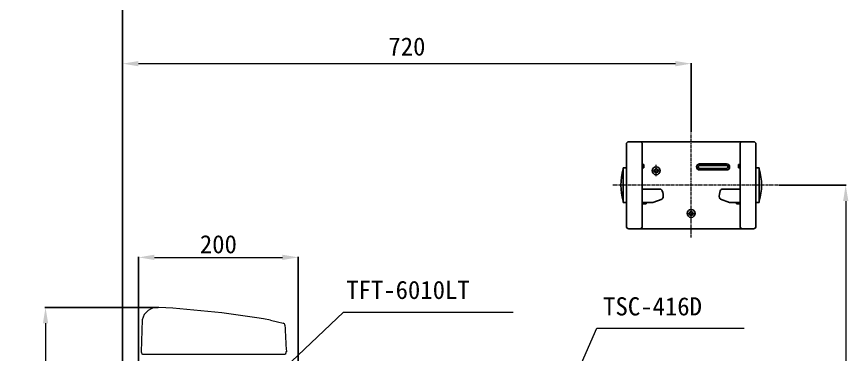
# Model space of a CAD drawing. Extents: x -1426 to 1181, y -346 to 1940.
# Drawn here: x -1426 to -373, y 402 to 830 of the extents above; entities that cross this region are included whole.
import ezdxf

# ---------------------------------------------------------------- set-up
doc = ezdxf.new("R2010")
doc.units = 0
doc.header["$LTSCALE"] = 3
doc.header["$MEASUREMENT"] = 0
doc.linetypes.add('CENTER', pattern=[2, 1.25, -0.25, 0.25, -0.25])
doc.linetypes.add('HIDDEN', pattern=[0.375, 0.25, -0.125])
doc.layers.get('0').update_dxf_attribs({"linetype": 'CONTINUOUS'})
doc.layers.get('DEFPOINTS').update_dxf_attribs({"linetype": 'CONTINUOUS'})
for name, color, linetype, lineweight in [('1', 1, 'CENTER', 5), ('2', 2, 'HIDDEN', 9), ('3', 3, 'CONTINUOUS', 15)]:
    doc.layers.add(name, color=color, linetype=linetype, lineweight=lineweight)
doc.layers.add('4', color=4, linetype='CONTINUOUS')
doc.layers.add('6', color=6, linetype='CONTINUOUS')
doc.styles.add('ROMANS', font='romans', dxfattribs={"height": 10.144927})
doc.dimstyles.get("Standard").update_dxf_attribs({"dimtxt": 0.18, "dimasz": 0.18, "dimexe": 0.18, "dimexo": 0.0625, "dimgap": 0.09, "dimtad": 0, "dimtih": 1, "dimtoh": 1, "dimdec": 4, "dimzin": 0, "dimdsep": 46, "dimtxsty": 'Standard', "dimcen": 0.09, "dimadec": 0, "dimazin": 0, "dimtfac": 1, "dimtdec": 4, "dimtofl": 0, "dimtmove": 0, "dimatfit": 3, "dimfxl": 0, "dimtolj": 1, "dimtzin": 0, "dimarcsym": 0})

# ---------------------------------------------------------------- blocks, each defined once
blk = doc.blocks.new('*D12')
at = {"color": 3, "linetype": 'Continuous', "lineweight": -2}
for p, q in [((-1291.6, 751.4), (-1291.6, 771)), ((-571.6, 684.1), (-571.6, 771))]:
    blk.add_line(p, q, dxfattribs=at)
at = {"color": 3, "linetype": 'Continuous', "lineweight": 0}
blk.add_line((-1271.6, 770.2), (-591.6, 770.2), dxfattribs=at)
at = {"color": 3, "linetype": 'Continuous'}
for points in [[(-1271.6, 773.5), (-1271.6, 766.8), (-1291.6, 770.2)], [(-591.6, 773.5), (-591.6, 766.8), (-571.6, 770.2)]]:
    blk.add_solid(points, dxfattribs=at)
at = {"layer": 'DEFPOINTS', "color": 0, "linetype": 'Continuous'}
for p in [(-571.6, 770.2), (-1291.6, 750.4), (-571.6, 683.1)]:
    blk.add_point(p, dxfattribs=at)
at = {"color": 2, "linetype": 'Continuous', "lineweight": 5, "insert": (-931.6, 791.7), "char_height": 23, "attachment_point": 5}
blk.add_mtext('\\A1;720', dxfattribs=at)
blk = doc.blocks.new('*D13')
at = {"color": 3, "linetype": 'Continuous', "lineweight": -2}
for p, q in [((-460.6, 616.4), (-375.1, 616.4)), ((-455.9, -103.6), (-375.1, -103.6))]:
    blk.add_line(p, q, dxfattribs=at)
at = {"color": 3, "linetype": 'Continuous', "lineweight": 0}
blk.add_line((-375.9, 596.4), (-375.9, -83.6), dxfattribs=at)
at = {"color": 3, "linetype": 'Continuous'}
for points in [[(-379.2, 596.4), (-372.5, 596.4), (-375.9, 616.4)], [(-379.2, -83.6), (-372.5, -83.6), (-375.9, -103.6)]]:
    blk.add_solid(points, dxfattribs=at)
at = {"layer": 'DEFPOINTS', "color": 0, "linetype": 'Continuous'}
for p in [(-461.6, 616.4), (-456.9, -103.6), (-375.9, -103.6)]:
    blk.add_point(p, dxfattribs=at)
at = {"color": 2, "linetype": 'Continuous', "lineweight": 5, "insert": (-397.4, 256.4), "char_height": 23, "attachment_point": 5, "rotation": 90}
blk.add_mtext('\\A1;720', dxfattribs=at)
blk = doc.blocks.new('*D17')
at = {"color": 3, "lineweight": -2}
for p, q in [((-1246.8, 461.8), (-1390.1, 461.8)), ((-1269.6, -103.6), (-1390.1, -103.6))]:
    blk.add_line(p, q, dxfattribs=at)
at = {"color": 3, "linetype": 'Continuous', "lineweight": 0}
blk.add_line((-1389.3, 441.8), (-1389.3, -83.6), dxfattribs=at)
at = {"color": 3}
for points in [[(-1392.6, 441.8), (-1386, 441.8), (-1389.3, 461.8)], [(-1392.6, -83.6), (-1386, -83.6), (-1389.3, -103.6)]]:
    blk.add_solid(points, dxfattribs=at)
at = {"layer": 'DEFPOINTS', "color": 0}
for p in [(-1245.8, 461.8), (-1389.3, -103.6), (-1268.6, -103.6)]:
    blk.add_point(p, dxfattribs=at)
at = {"color": 2, "insert": (-1410.8, 227.5), "char_height": 23, "attachment_point": 5, "rotation": 90}
blk.add_mtext('\\A1;565', dxfattribs=at)
blk = doc.blocks.new('*D21')
at = {"color": 3, "lineweight": -2}
for p, q in [((-1271.4, 270.4), (-1271.4, 525.9)), ((-1069.3, 286.4), (-1069.3, 525.9))]:
    blk.add_line(p, q, dxfattribs=at)
at = {"color": 3, "linetype": 'Continuous', "lineweight": 0}
blk.add_line((-1251.4, 525.1), (-1089.3, 525.1), dxfattribs=at)
at = {"color": 3}
for points in [[(-1251.4, 528.5), (-1251.4, 521.8), (-1271.4, 525.1)], [(-1089.3, 528.5), (-1089.3, 521.8), (-1069.3, 525.1)]]:
    blk.add_solid(points, dxfattribs=at)
at = {"layer": 'DEFPOINTS', "color": 0}
for p in [(-1069.3, 525.1), (-1069.3, 285.4), (-1271.4, 269.4)]:
    blk.add_point(p, dxfattribs=at)
at = {"color": 2, "insert": (-1170.4, 541.6), "char_height": 23, "attachment_point": 5}
blk.add_mtext('\\A1;200', dxfattribs=at)

msp = doc.modelspace()

# ---------------------------------------------------------------- linework, layer by layer
at = {"layer": '1'}
for p, q in [((-571.6, 550.3), (-571.6, 683.1)), ((-621.3, 634.7), (-610.3, 634.7)), ((-615.9, 627.8), (-615.9, 642.1)), ((-461.6, 616.4), (-670.9, 616.4)), ((-577, 580.5), (-565.9, 580.5)), ((-571.6, 573.6), (-571.6, 587.9))]:
    msp.add_line(p, q, dxfattribs=at)
at = {"layer": '1', "color": 7, "linetype": 'ByBlock'}
for p, q in [((-1266.9, 446), (-1268, 405.5)), ((-1104.3, 445.8), (-1095.4, 443.6)), ((-1095.4, 443.6), (-1088.4, 441.8)), ((-1265.2, 402.5), (-1086.6, 402.5))]:
    msp.add_line(p, q, dxfattribs=at)
for centre, radius, start, end in [((-1247.5, 442.1), 19.8, 85.0494, 168.5377), ((-1310.6, -741.6), 1205.1, 80.142, 86.9174), ((-1089.1, 438.9), 3, 5.5985, 75.8674), ((7450.8, 886.4), 8548.6, 182.99867, 183.22285), ((-1265, 405.5), 3, 178.2528, 270), ((-1087.3, 405.5), 3, 270, 6.586)]:
    msp.add_arc(centre, radius, start, end, dxfattribs=at)
at = {"layer": '3', "color": 7, "linetype": 'ByBlock'}
msp.add_line((-1268.1, 402.5), (-1268.1, 402.5), dxfattribs=at)
at = {"layer": '3', "linetype": 'Continuous', "lineweight": 5}
msp.add_lwpolyline([(-1012.1, 455.9), (-796.9, 455.9)], dxfattribs=at)
at = {"layer": '4'}
for p, q in [((-653.6, 668.4), (-653.6, 564.4)), ((-636.6, 671.4), (-650.6, 671.4)), ((-636.6, 671.4), (-506.6, 671.4)), ((-633.6, 668.4), (-633.6, 564.4)), ((-509.6, 668.4), (-509.6, 564.4)), ((-506.6, 671.4), (-492.6, 671.4)), ((-489.6, 668.4), (-489.6, 564.4)), ((-657.6, 638.4), (-657.6, 594.4)), ((-653.6, 638.4), (-657.6, 638.4)), ((-631.5, 642.4), (-633.6, 642.4)), ((-633.6, 638.4), (-631.5, 638.4)), ((-631.5, 638.4), (-631.5, 642.4)), ((-511.7, 638.4), (-511.7, 642.4)), ((-511.7, 642.4), (-509.6, 642.4)), ((-509.6, 638.4), (-511.7, 638.4)), ((-485.6, 638.4), (-489.6, 638.4)), ((-485.6, 638.4), (-485.6, 594.4)), ((-633.6, 611.4), (-611.1, 611.4)), ((-509.6, 611.4), (-532, 611.4)), ((-653.6, 594.4), (-657.6, 594.4)), ((-633.6, 594.4), (-620.1, 594.4)), ((-633.6, 592.8), (-628.7, 592.8)), ((-628.7, 592.8), (-628.7, 594.4)), ((-620.1, 594.4), (-608.5, 598.8)), ((-523.1, 594.4), (-534.6, 598.8)), ((-509.6, 594.4), (-523.1, 594.4)), ((-514.4, 592.8), (-514.4, 594.4)), ((-509.6, 592.8), (-514.4, 592.8)), ((-485.6, 594.4), (-489.6, 594.4)), ((-636.6, 561.4), (-650.6, 561.4)), ((-636.6, 561.4), (-506.6, 561.4)), ((-506.6, 561.4), (-492.6, 561.4))]:
    msp.add_line(p, q, dxfattribs=at)
for points in [[(-526.7, 635.7, 1), (-526.7, 643.4), (-560.9, 643.4, 1), (-560.9, 635.7)], [(-526.7, 637.7, 1), (-526.7, 641.4), (-560.9, 641.4, 1), (-560.9, 637.7)]]:
    msp.add_lwpolyline(points, format="xyb", close=True, dxfattribs=at)
for centre, radius in [((-615.9, 634.7), 5), ((-615.9, 634.7), 2.5), ((-571.6, 580.7), 5), ((-571.6, 580.7), 2.5)]:
    msp.add_circle(centre, radius, dxfattribs=at)
for centre, radius, start, end in [((-650.6, 668.4), 3, 90, 180), ((-636.6, 668.4), 3, 0, 90), ((-506.6, 668.4), 3, 90, 180), ((-492.6, 668.4), 3, 0, 90), ((-592.4, 616.4), 68.2, 162.9409, 197.0591), ((-550.7, 616.4), 68.2, 342.9409, 17.0591), ((-611.1, 608.4), 3, 20.743, 90), ((-532, 608.4), 3, 90, 159.257), ((-625.6, 602.9), 18.5, 352.3216, 20.743), ((-517.5, 602.9), 18.5, 159.257, 187.6784), ((-609.3, 600.7), 2, 290.9719, 352.3216), ((-533.9, 600.7), 2, 187.6784, 249.0281), ((-650.6, 564.4), 3, 180, 270), ((-636.6, 564.4), 3, 270, 0), ((-506.6, 564.4), 3, 180, 270), ((-492.6, 564.4), 3, 270, 0)]:
    msp.add_arc(centre, radius, start, end, dxfattribs=at)
at = {"layer": '6'}
msp.add_line((-1291.6, 1801.4), (-1291.6, -103.6), dxfattribs=at)

# ---------------------------------------------------------------- texts
at = {"layer": '2', "linetype": 'Continuous', "lineweight": 5, "insert": (-1008.5, 483.8), "char_height": 23, "attachment_point": 4, "style": 'ROMANS'}
msp.add_mtext('{\\Ftxt|c129;T\\Ftxt|c0;F\\Ftxt|c129;T-6010LT}', dxfattribs=at)
at = {"layer": '2', "insert": (-683.1, 463), "char_height": 23, "attachment_point": 4, "style": 'ROMANS'}
msp.add_mtext('{\\Ftxt|c129;TSC-416D}', dxfattribs=at)

# ---------------------------------------------------------------- dimensions: what is measured, and where the dimension line sits
at = {"linetype": 'Continuous', "lineweight": 5}
dim = msp.add_linear_dim(base=(-571.6, 770.2), p1=(-1291.6, 750.4), p2=(-571.6, 683.1), dimstyle='Standard', override={"dimtxt": 23, "dimasz": 20, "dimexe": 0.8, "dimexo": 1, "dimgap": 10, "dimtad": 1, "dimtih": 0, "dimtoh": 0, "dimdec": 0, "dimzin": 8, "dimclrd": 3, "dimclre": 3, "dimclrt": 2, "dimazin": 2, "dimtdec": 0, "dimtix": 1, "dimtofl": 1, "dimlwd": 0, "dimarcsym": 1}, dxfattribs=at)
dim.commit()
dim.dimension.update_dxf_attribs({"geometry": '*D12', "text_midpoint": (-931.6, 791.7)})
dim = msp.add_linear_dim(base=(-375.9, -103.6), p1=(-461.6, 616.4), p2=(-456.9, -103.6), angle=90, dimstyle='Standard', override={"dimtxt": 23, "dimasz": 20, "dimexe": 0.8, "dimexo": 1, "dimgap": 10, "dimtad": 1, "dimtih": 0, "dimtoh": 0, "dimdec": 0, "dimzin": 8, "dimclrd": 3, "dimclre": 3, "dimclrt": 2, "dimazin": 2, "dimtdec": 0, "dimtix": 1, "dimtofl": 1, "dimlwd": 0, "dimarcsym": 1}, dxfattribs=at)
dim.commit()
dim.dimension.update_dxf_attribs({"geometry": '*D13', "text_midpoint": (-375.9, 256.4), "dimtype": 160})
dim = msp.add_linear_dim(base=(-1069.3, 525.1), p1=(-1271.4, 269.4), p2=(-1069.3, 285.4), text='200', dimstyle='Standard', override={"dimtxt": 23, "dimasz": 20, "dimexe": 0.8, "dimexo": 1, "dimgap": 5, "dimtad": 1, "dimtih": 0, "dimtoh": 0, "dimdec": 0, "dimzin": 8, "dimclrd": 3, "dimclre": 3, "dimclrt": 2, "dimazin": 2, "dimtdec": 0, "dimtix": 1, "dimtofl": 1, "dimlwd": 0, "dimarcsym": 1})
dim.commit()
dim.dimension.update_dxf_attribs({"geometry": '*D21', "text_midpoint": (-1170.4, 525.1), "dimtype": 160})
dim = msp.add_linear_dim(base=(-1389.3, -103.6), p1=(-1245.8, 461.8), p2=(-1268.6, -103.6), angle=90, dimstyle='Standard', override={"dimtxt": 23, "dimasz": 20, "dimexe": 0.8, "dimexo": 1, "dimgap": 10, "dimtad": 1, "dimtih": 0, "dimtoh": 0, "dimdec": 0, "dimzin": 8, "dimclrd": 3, "dimclre": 3, "dimclrt": 2, "dimazin": 2, "dimtdec": 0, "dimtix": 1, "dimtofl": 1, "dimlwd": 0, "dimarcsym": 1})
dim.commit()
dim.dimension.update_dxf_attribs({"geometry": '*D17', "text_midpoint": (-1389.3, 227.5), "dimtype": 160})

# ---------------------------------------------------------------- leaders
for points in [[(-1109.4, 363.5), (-1012.1, 455.9)], [(-746.5, 308.6), (-691.1, 435.7), (-504.3, 435.7)]]:
    msp.add_leader(points, dimstyle='Standard', override={"dimtxt": 30, "dimasz": 20, "dimexe": 0.8, "dimexo": 1, "dimgap": 1, "dimtad": 0, "dimtih": 0, "dimtoh": 0, "dimdec": 0, "dimzin": 8, "dimclrd": 3, "dimclre": 3, "dimclrt": 2, "dimazin": 2, "dimtdec": 0, "dimtix": 1, "dimtofl": 1, "dimlwd": 0, "dimarcsym": 1})

doc.saveas('drawing.dxf')
